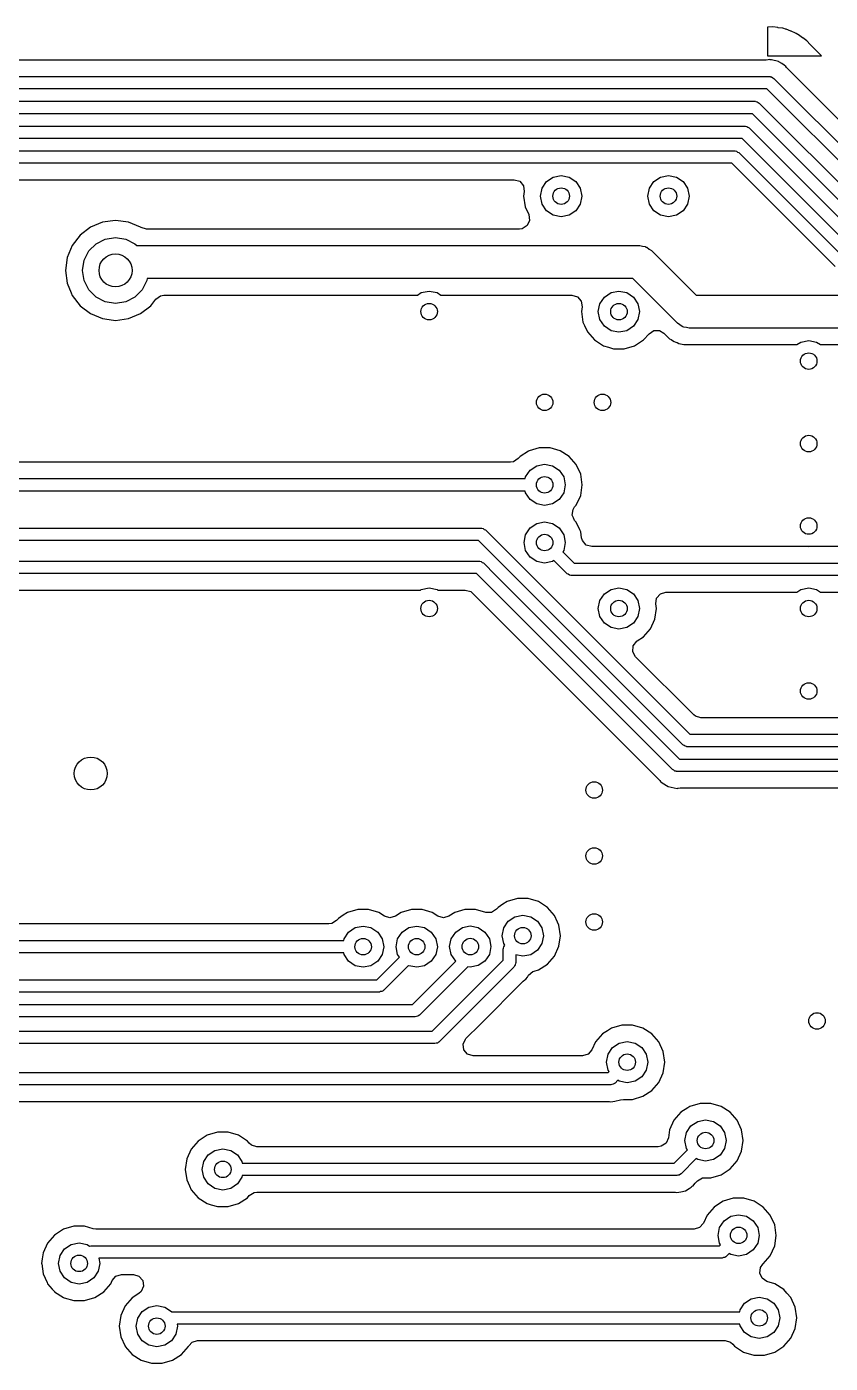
# Model space of a CAD drawing. Extents: x 0.4 to 10.6, y -8.1 to -0.4.
# Drawn here: x 5.966 to 6.349, y -2.604 to -1.966 of the extents above; entities that cross this region are included whole.
import ezdxf

# ---------------------------------------------------------------- set-up
doc = ezdxf.new("R2010")
doc.units = 0
doc.header["$MEASUREMENT"] = 0
doc.layers.add('BLACK', color=7, linetype='CONTINUOUS')

msp = doc.modelspace()

# ---------------------------------------------------------------- linework, layer by layer
at = {"layer": 'BLACK', "linetype": 'CONTINUOUS'}
for p, q in [((6.319, -1.96652), (6.3189, -1.96652)), ((6.3189, -1.96652), (6.3189, -1.98031)), ((6.31915, -1.96651), (6.319, -1.96652)), ((6.3215, -1.96637), (6.31915, -1.96651)), ((6.32381, -1.96679), (6.3215, -1.96637)), ((6.3215, -1.96637), (6.3215, -1.96637)), ((6.32396, -1.96682), (6.32381, -1.96679)), ((6.32629, -1.9671), (6.32396, -1.96682)), ((6.32664, -1.96723), (6.32629, -1.9671)), ((6.32749, -1.96747), (6.32664, -1.96723)), ((6.32756, -1.96748), (6.32749, -1.96747)), ((6.32785, -1.96753), (6.32756, -1.96748)), ((6.33, -1.9685), (6.32785, -1.96753)), ((6.32785, -1.96753), (6.32785, -1.96753)), ((6.33013, -1.96855), (6.33, -1.9685)), ((6.33233, -1.96939), (6.33013, -1.96855)), ((6.33264, -1.9696), (6.33233, -1.96939)), ((6.33233, -1.96939), (6.33233, -1.96939)), ((6.3334, -1.97003), (6.33264, -1.9696)), ((6.33374, -1.97018), (6.3334, -1.97003)), ((6.33559, -1.97163), (6.33374, -1.97018)), ((6.33374, -1.97018), (6.33374, -1.97018)), ((6.33571, -1.97172), (6.33559, -1.97163)), ((6.33765, -1.97306), (6.33571, -1.97172)), ((6.33921, -1.97482), (6.33765, -1.97306)), ((6.33931, -1.97492), (6.33921, -1.97482)), ((6.3447, -1.98031), (6.33931, -1.97492)), ((6.31833, -1.98226), (5.77129, -1.98226)), ((6.31929, -1.98217), (6.31833, -1.98226)), ((6.3189, -1.98031), (6.3447, -1.98031)), ((6.31988, -1.98205), (6.31929, -1.98217)), ((6.32019, -1.98211), (6.31988, -1.98205)), ((6.31988, -1.98205), (6.31988, -1.98205)), ((6.32078, -1.98223), (6.32019, -1.98211)), ((6.32411, -1.98289), (6.32078, -1.98223)), ((6.32078, -1.98223), (6.32078, -1.98223)), ((6.32434, -1.98305), (6.32411, -1.98289)), ((6.32411, -1.98289), (6.32411, -1.98289)), ((6.32411, -1.98289), (6.32411, -1.98289)), ((6.32577, -1.984), (6.32434, -1.98305)), ((6.32693, -1.98478), (6.32577, -1.984)), ((4.92666, -1.99016), (6.31988, -1.99016)), ((6.31988, -1.99016), (6.32006, -1.99019)), ((6.32006, -1.99019), (6.32014, -1.99017)), ((6.32014, -1.99017), (6.32026, -1.99022)), ((6.32026, -1.99022), (6.32089, -1.99034)), ((6.32089, -1.99034), (6.32139, -1.99075)), ((6.3277, -1.98529), (6.32693, -1.98478)), ((6.32804, -1.9858), (6.3277, -1.98529)), ((6.3277, -1.98529), (6.3277, -1.98529)), ((6.32865, -1.98654), (6.32804, -1.9858)), ((6.3692, -2.02709), (6.32865, -1.98654)), ((6.31866, -1.99606), (4.92268, -1.99606)), ((6.36405, -2.04146), (6.31866, -1.99606)), ((6.32139, -1.99075), (6.32197, -1.99102)), ((6.32197, -1.99102), (6.36736, -2.03642)), ((4.92682, -2.00197), (6.31291, -2.00197)), ((6.31291, -2.00197), (6.31309, -2.002)), ((6.31309, -2.002), (6.31316, -2.00198)), ((6.31316, -2.00198), (6.31328, -2.00203)), ((6.31328, -2.00203), (6.31392, -2.00215)), ((6.31392, -2.00215), (6.31441, -2.00256)), ((6.31441, -2.00256), (6.31499, -2.00283)), ((6.31499, -2.00283), (6.36433, -2.05217)), ((6.31168, -2.00787), (4.92805, -2.00787)), ((6.36101, -2.05721), (6.31168, -2.00787)), ((4.94981, -2.01378), (6.30801, -2.01378)), ((6.30801, -2.01378), (6.30819, -2.01381)), ((6.30819, -2.01381), (6.30827, -2.01379)), ((6.30827, -2.01379), (6.30839, -2.01385)), ((6.30839, -2.01385), (6.30902, -2.01396)), ((6.30902, -2.01396), (6.30952, -2.01437)), ((6.30952, -2.01437), (6.3101, -2.01464)), ((6.3101, -2.01464), (6.35943, -2.06398)), ((6.30679, -2.01969), (4.95103, -2.01969)), ((6.35612, -2.06902), (6.30679, -2.01969)), ((4.9547, -2.02559), (6.30312, -2.02559)), ((6.30312, -2.02559), (6.3033, -2.02562)), ((6.3033, -2.02562), (6.30338, -2.0256)), ((6.30338, -2.0256), (6.3035, -2.02566)), ((6.3035, -2.02566), (6.30413, -2.02577)), ((6.30413, -2.02577), (6.30462, -2.02618)), ((6.30462, -2.02618), (6.30521, -2.02646)), ((6.30521, -2.02646), (6.35454, -2.07579)), ((6.3019, -2.0315), (4.95593, -2.0315)), ((6.35123, -2.08083), (6.3019, -2.0315)), ((5.83345, -2.03939), (6.19805, -2.03939)), ((6.19805, -2.03939), (6.20069, -2.04016)), ((6.20069, -2.04016), (6.20249, -2.04224)), ((6.21138, -2.04348), (6.21351, -2.04028)), ((6.21351, -2.04028), (6.21671, -2.03815)), ((6.21671, -2.03815), (6.22047, -2.0374)), ((6.22047, -2.0374), (6.22424, -2.03815)), ((6.22424, -2.03815), (6.22743, -2.04028)), ((6.22743, -2.04028), (6.22957, -2.04348)), ((6.26256, -2.04346), (6.26469, -2.04026)), ((6.26469, -2.04026), (6.26789, -2.03813)), ((6.26789, -2.03813), (6.27165, -2.03738)), ((6.27165, -2.03738), (6.27542, -2.03813)), ((6.27542, -2.03813), (6.27861, -2.04026)), ((6.27861, -2.04026), (6.28075, -2.04346)), ((6.20249, -2.04224), (6.20288, -2.04497)), ((6.20288, -2.04497), (6.20255, -2.04724)), ((6.20255, -2.04724), (6.20328, -2.05229)), ((6.21063, -2.04724), (6.21138, -2.04348)), ((6.21138, -2.05101), (6.21063, -2.04724)), ((6.22957, -2.04348), (6.23031, -2.04724)), ((6.23031, -2.04724), (6.22957, -2.05101)), ((6.26181, -2.04722), (6.26256, -2.04346)), ((6.26256, -2.05099), (6.26181, -2.04722)), ((6.28075, -2.04346), (6.2815, -2.04722)), ((6.2815, -2.04722), (6.28075, -2.05099)), ((6.20328, -2.05229), (6.20328, -2.05229)), ((6.20328, -2.05229), (6.205, -2.05606)), ((6.21351, -2.0542), (6.21138, -2.05101)), ((6.21671, -2.05634), (6.21351, -2.0542)), ((6.22743, -2.0542), (6.22424, -2.05634)), ((6.22957, -2.05101), (6.22743, -2.0542)), ((6.26469, -2.05418), (6.26256, -2.05099)), ((6.26789, -2.05632), (6.26469, -2.05418)), ((6.27861, -2.05418), (6.27542, -2.05632)), ((6.28075, -2.05099), (6.27861, -2.05418)), ((6.0017, -2.05964), (5.99595, -2.06203)), ((6.00787, -2.05883), (6.0017, -2.05964)), ((6.0017, -2.05964), (6.0017, -2.05964)), ((6.01405, -2.05964), (6.00787, -2.05883)), ((6.00787, -2.05883), (6.00787, -2.05883)), ((6.0198, -2.06203), (6.01405, -2.05964)), ((6.01405, -2.05964), (6.01405, -2.05964)), ((6.20539, -2.05879), (6.20425, -2.06129)), ((6.205, -2.05606), (6.20539, -2.05879)), ((6.22047, -2.05709), (6.21671, -2.05634)), ((6.22424, -2.05634), (6.22047, -2.05709)), ((6.27165, -2.05707), (6.26789, -2.05632)), ((6.27542, -2.05632), (6.27165, -2.05707)), ((5.99101, -2.06582), (5.98722, -2.07075)), ((5.99595, -2.06203), (5.99101, -2.06582)), ((6.00301, -2.0677), (6.00787, -2.06693)), ((6.00787, -2.06693), (6.01274, -2.0677)), ((6.01984, -2.06205), (6.0198, -2.06203)), ((6.02005, -2.0622), (6.01984, -2.06205)), ((6.02269, -2.06297), (6.02005, -2.0622)), ((6.20056, -2.06297), (6.02269, -2.06297)), ((6.20194, -2.06277), (6.20056, -2.06297)), ((6.20425, -2.06129), (6.20194, -2.06277)), ((5.98722, -2.07075), (5.98484, -2.07651)), ((5.9929, -2.07781), (5.99513, -2.07342)), ((5.99513, -2.07342), (5.99862, -2.06994)), ((5.99862, -2.06994), (6.00301, -2.0677)), ((6.01274, -2.0677), (6.01713, -2.06994)), ((6.01713, -2.06994), (6.01806, -2.07087)), ((6.01806, -2.07087), (6.25793, -2.07087)), ((6.25793, -2.07087), (6.25922, -2.07116)), ((6.25922, -2.07116), (6.26053, -2.07131)), ((6.26053, -2.07131), (6.26091, -2.07155)), ((6.26091, -2.07155), (6.26135, -2.07165)), ((6.26135, -2.07165), (6.26238, -2.07247)), ((6.26238, -2.07247), (6.2635, -2.07317)), ((6.2635, -2.07317), (6.28482, -2.09449)), ((5.98484, -2.07651), (5.98403, -2.08268)), ((5.98484, -2.07651), (5.98484, -2.07651)), ((5.99213, -2.08268), (5.9929, -2.07781)), ((5.98403, -2.08268), (5.98403, -2.08268)), ((5.98403, -2.08268), (5.98484, -2.08885)), ((5.9929, -2.08754), (5.99213, -2.08268)), ((5.98484, -2.08885), (5.98484, -2.08885)), ((5.98484, -2.08885), (5.98672, -2.09338)), ((5.99513, -2.09193), (5.9929, -2.08754)), ((5.99862, -2.09542), (5.99513, -2.09193)), ((6.02061, -2.09193), (6.01713, -2.09542)), ((6.02285, -2.08754), (6.02061, -2.09193)), ((6.023, -2.08661), (6.02285, -2.08754)), ((6.25467, -2.08661), (6.023, -2.08661)), ((6.15371, -2.09327), (6.15748, -2.09252)), ((6.15748, -2.09252), (6.16125, -2.09327)), ((6.24426, -2.09327), (6.24803, -2.09252)), ((6.24803, -2.09252), (6.2518, -2.09327)), ((6.27599, -2.10793), (6.25467, -2.08661)), ((5.98672, -2.09338), (5.98722, -2.0946)), ((5.98722, -2.0946), (5.99101, -2.09954)), ((6.00301, -2.09765), (5.99862, -2.09542)), ((6.00787, -2.09843), (6.00301, -2.09765)), ((6.01274, -2.09765), (6.00787, -2.09843)), ((6.01713, -2.09542), (6.01274, -2.09765)), ((6.02474, -2.09954), (6.02713, -2.09642)), ((6.02713, -2.09642), (6.02935, -2.0948)), ((6.02935, -2.0948), (6.031, -2.09451)), ((6.031, -2.09451), (6.15186, -2.09451)), ((6.15186, -2.09451), (6.15371, -2.09327)), ((6.16125, -2.09327), (6.1631, -2.09451)), ((6.1631, -2.09451), (6.22561, -2.09451)), ((6.22561, -2.09451), (6.22825, -2.09528)), ((6.22825, -2.09528), (6.23005, -2.09736)), ((6.23005, -2.09736), (6.23044, -2.10008)), ((6.23819, -2.10236), (6.23894, -2.0986)), ((6.23894, -2.0986), (6.24107, -2.0954)), ((6.24107, -2.0954), (6.24426, -2.09327)), ((6.2518, -2.09327), (6.25499, -2.0954)), ((6.25499, -2.0954), (6.25712, -2.0986)), ((6.25712, -2.0986), (6.25787, -2.10236)), ((6.28482, -2.09449), (6.46131, -2.09449)), ((5.99101, -2.09954), (5.99595, -2.10333)), ((5.99595, -2.10333), (6.0017, -2.10571)), ((6.01405, -2.10571), (6.0198, -2.10333)), ((6.0198, -2.10333), (6.02474, -2.09954)), ((6.23044, -2.10008), (6.23011, -2.10236)), ((6.23011, -2.10236), (6.23084, -2.10741)), ((6.23894, -2.10613), (6.23819, -2.10236)), ((6.25787, -2.10236), (6.25712, -2.10613)), ((6.0017, -2.10571), (6.00479, -2.10612)), ((6.00479, -2.10612), (6.00787, -2.10652)), ((6.00787, -2.10652), (6.00993, -2.10625)), ((6.00787, -2.10652), (6.00787, -2.10652)), ((6.00787, -2.10652), (6.00787, -2.10652)), ((6.00993, -2.10625), (6.01405, -2.10571)), ((6.23084, -2.10741), (6.23158, -2.10904)), ((6.23158, -2.10904), (6.23296, -2.11205)), ((6.24107, -2.10932), (6.23894, -2.10613)), ((6.24426, -2.11146), (6.24107, -2.10932)), ((6.24803, -2.1122), (6.24426, -2.11146)), ((6.2518, -2.11146), (6.24803, -2.1122)), ((6.25499, -2.10932), (6.2518, -2.11146)), ((6.25712, -2.10613), (6.25499, -2.10932)), ((6.26238, -2.11289), (6.2647, -2.1114)), ((6.2647, -2.1114), (6.26745, -2.1114)), ((6.26745, -2.1114), (6.26952, -2.11263)), ((6.2771, -2.10863), (6.27599, -2.10793)), ((6.27814, -2.10946), (6.2771, -2.10863)), ((6.27857, -2.10956), (6.27814, -2.10946)), ((6.27895, -2.10979), (6.27857, -2.10956)), ((6.28027, -2.10994), (6.27895, -2.10979)), ((6.28155, -2.11024), (6.28027, -2.10994)), ((6.46457, -2.11024), (6.28155, -2.11024)), ((6.23296, -2.11205), (6.2363, -2.1159)), ((6.2363, -2.1159), (6.24059, -2.11866)), ((6.25548, -2.11866), (6.25977, -2.1159)), ((6.25977, -2.1159), (6.26238, -2.11289)), ((6.26952, -2.11263), (6.27217, -2.11528)), ((6.27217, -2.11528), (6.27295, -2.11567)), ((6.27295, -2.11567), (6.2736, -2.11607)), ((6.2736, -2.11607), (6.27431, -2.11659)), ((6.27431, -2.11659), (6.27514, -2.11686)), ((6.27514, -2.11686), (6.27584, -2.11715)), ((6.27584, -2.11715), (6.27662, -2.11755)), ((6.27662, -2.11755), (6.27748, -2.11768)), ((6.27748, -2.11768), (6.27823, -2.11786)), ((6.27823, -2.11786), (6.27906, -2.11813)), ((6.33296, -2.11813), (6.33482, -2.11689)), ((6.33482, -2.11689), (6.33858, -2.11614)), ((6.33858, -2.11614), (6.34235, -2.11689)), ((6.34235, -2.11689), (6.3442, -2.11813)), ((6.24059, -2.11866), (6.24311, -2.1194)), ((6.24311, -2.1194), (6.24548, -2.1201)), ((6.24548, -2.1201), (6.24548, -2.1201)), ((6.24548, -2.1201), (6.24548, -2.1201)), ((6.24548, -2.1201), (6.25058, -2.1201)), ((6.25058, -2.1201), (6.25548, -2.11866)), ((6.25058, -2.1201), (6.25058, -2.1201)), ((6.27906, -2.11813), (6.27906, -2.11813)), ((6.27906, -2.11813), (6.33296, -2.11813)), ((6.3442, -2.11813), (6.37233, -2.11813)), ((6.20487, -2.16892), (6.20086, -2.1715)), ((6.20515, -2.16874), (6.20487, -2.16892)), ((6.21005, -2.1673), (6.20515, -2.16874)), ((6.20515, -2.16874), (6.20515, -2.16874)), ((6.20515, -2.16874), (6.20515, -2.16874)), ((6.21515, -2.1673), (6.21005, -2.1673)), ((6.21005, -2.1673), (6.21005, -2.1673)), ((6.22004, -2.16874), (6.21515, -2.1673)), ((6.21515, -2.1673), (6.21515, -2.1673)), ((6.22433, -2.1715), (6.22004, -2.16874)), ((6.22004, -2.16874), (6.22004, -2.16874)), ((6.22004, -2.16874), (6.22004, -2.16874)), ((6.1963, -2.17419), (5.92575, -2.17419)), ((6.19767, -2.174), (6.1963, -2.17419)), ((6.19999, -2.17251), (6.19767, -2.174)), ((6.20086, -2.1715), (6.19999, -2.17251)), ((6.20883, -2.17595), (6.2126, -2.1752)), ((6.2126, -2.1752), (6.21636, -2.17595)), ((6.22767, -2.17535), (6.22433, -2.1715)), ((6.22979, -2.17999), (6.22767, -2.17535)), ((6.20334, -2.18209), (6.20351, -2.18127)), ((6.20351, -2.18127), (6.20564, -2.17808)), ((6.20564, -2.17808), (6.20883, -2.17595)), ((6.21636, -2.17595), (6.21956, -2.17808)), ((6.21956, -2.17808), (6.22169, -2.18127)), ((6.22169, -2.18127), (6.22244, -2.18504)), ((6.23052, -2.18504), (6.22979, -2.17999)), ((5.9187, -2.18209), (6.20334, -2.18209)), ((6.20334, -2.18799), (5.9187, -2.18799)), ((6.20351, -2.18881), (6.20334, -2.18799)), ((6.22244, -2.18504), (6.22169, -2.18881)), ((6.22979, -2.19009), (6.23052, -2.18504)), ((6.20564, -2.192), (6.20351, -2.18881)), ((6.20883, -2.19413), (6.20564, -2.192)), ((6.2126, -2.19488), (6.20883, -2.19413)), ((6.21636, -2.19413), (6.2126, -2.19488)), ((6.21956, -2.192), (6.21636, -2.19413)), ((6.22169, -2.18881), (6.21956, -2.192)), ((6.22767, -2.19473), (6.22979, -2.19009)), ((6.22575, -2.19951), (6.22615, -2.19679)), ((6.22634, -2.20079), (6.22575, -2.19951)), ((6.22615, -2.19679), (6.2269, -2.19562)), ((6.2269, -2.20202), (6.22634, -2.20079)), ((6.2269, -2.19562), (6.22767, -2.19473)), ((6.22767, -2.19473), (6.22767, -2.19473)), ((6.22767, -2.19473), (6.22767, -2.19473)), ((5.82677, -2.20571), (6.18221, -2.20571)), ((6.18221, -2.20571), (6.18239, -2.20574)), ((6.18239, -2.20574), (6.18247, -2.20572)), ((6.18247, -2.20572), (6.18259, -2.20577)), ((6.18259, -2.20577), (6.18322, -2.20589)), ((6.18322, -2.20589), (6.18372, -2.2063)), ((6.18372, -2.2063), (6.1843, -2.20657)), ((6.1843, -2.20657), (6.28186, -2.30413)), ((6.20351, -2.20883), (6.20564, -2.20564)), ((6.20564, -2.20564), (6.20883, -2.20351)), ((6.20883, -2.20351), (6.2126, -2.20276)), ((6.2126, -2.20276), (6.21636, -2.20351)), ((6.21636, -2.20351), (6.21956, -2.20564)), ((6.21956, -2.20564), (6.22169, -2.20883)), ((6.22767, -2.20291), (6.2269, -2.20202)), ((6.22933, -2.20654), (6.22767, -2.20291)), ((6.22767, -2.20291), (6.22767, -2.20291)), ((6.22767, -2.20291), (6.22767, -2.20291)), ((6.22979, -2.20755), (6.22933, -2.20654)), ((6.18099, -2.21161), (5.82799, -2.21161)), ((6.27855, -2.30917), (6.18099, -2.21161)), ((6.20276, -2.2126), (6.20351, -2.20883)), ((6.20351, -2.21637), (6.20276, -2.2126)), ((6.22169, -2.20883), (6.22244, -2.2126)), ((6.22244, -2.2126), (6.22169, -2.21637)), ((6.2302, -2.21036), (6.22979, -2.20755)), ((6.23059, -2.21169), (6.2302, -2.21036)), ((6.23239, -2.21377), (6.23059, -2.21169)), ((6.23503, -2.21455), (6.23239, -2.21377)), ((6.20564, -2.21956), (6.20351, -2.21637)), ((6.20883, -2.22169), (6.20564, -2.21956)), ((6.22169, -2.21637), (6.22123, -2.21705)), ((6.22123, -2.21705), (6.22662, -2.22244)), ((6.33848, -2.21455), (6.23503, -2.21455)), ((6.33858, -2.21457), (6.33848, -2.21455)), ((6.33868, -2.21455), (6.33858, -2.21457)), ((6.49596, -2.21455), (6.33868, -2.21455)), ((5.85039, -2.22146), (6.18126, -2.22146)), ((6.18126, -2.22146), (6.18144, -2.22149)), ((6.18144, -2.22149), (6.18152, -2.22147)), ((6.18152, -2.22147), (6.18163, -2.22152)), ((6.18163, -2.22152), (6.18227, -2.22163)), ((6.18227, -2.22163), (6.18276, -2.22205)), ((6.18276, -2.22205), (6.18335, -2.22232)), ((6.18335, -2.22232), (6.18917, -2.22815)), ((6.2126, -2.22244), (6.20883, -2.22169)), ((6.21636, -2.22169), (6.2126, -2.22244)), ((6.21705, -2.22123), (6.21636, -2.22169)), ((6.22331, -2.22748), (6.21705, -2.22123)), ((6.22662, -2.22244), (6.54074, -2.22244)), ((6.18004, -2.22736), (5.85162, -2.22736)), ((6.185, -2.23232), (6.18004, -2.22736)), ((6.27366, -2.32099), (6.185, -2.23232)), ((6.185, -2.23232), (6.185, -2.23232)), ((6.18917, -2.22815), (6.27697, -2.31594)), ((6.22389, -2.22775), (6.22331, -2.22748)), ((6.22438, -2.22817), (6.22389, -2.22775)), ((6.22502, -2.22828), (6.22438, -2.22817)), ((6.22514, -2.22834), (6.22502, -2.22828)), ((6.22521, -2.22831), (6.22514, -2.22834)), ((6.22539, -2.22835), (6.22521, -2.22831)), ((6.53951, -2.22835), (6.22539, -2.22835)), ((5.85691, -2.23526), (6.15333, -2.23526)), ((6.15333, -2.23526), (6.15371, -2.235)), ((6.15371, -2.235), (6.15748, -2.23425)), ((6.15748, -2.23425), (6.16125, -2.235)), ((6.16125, -2.235), (6.16163, -2.23526)), ((6.16163, -2.23526), (6.17474, -2.23526)), ((6.17474, -2.23526), (6.17738, -2.23603)), ((6.17738, -2.23603), (6.1782, -2.23669)), ((6.1782, -2.23669), (6.26698, -2.32547)), ((6.23894, -2.24033), (6.24107, -2.23713)), ((6.24107, -2.23713), (6.24426, -2.235)), ((6.24426, -2.235), (6.24803, -2.23425)), ((6.24803, -2.23425), (6.2518, -2.235)), ((6.2518, -2.235), (6.25499, -2.23713)), ((6.25499, -2.23713), (6.25712, -2.24033)), ((6.26562, -2.24182), (6.26601, -2.23909)), ((6.26601, -2.23909), (6.26782, -2.23702)), ((6.26782, -2.23702), (6.27045, -2.23624)), ((6.27045, -2.23624), (6.33296, -2.23624)), ((6.33296, -2.23624), (6.33482, -2.235)), ((6.33482, -2.235), (6.33858, -2.23425)), ((6.33858, -2.23425), (6.34235, -2.235)), ((6.34235, -2.235), (6.3442, -2.23624)), ((6.3442, -2.23624), (6.49044, -2.23624)), ((6.23819, -2.24409), (6.23894, -2.24033)), ((6.23894, -2.24786), (6.23819, -2.24409)), ((6.25712, -2.24033), (6.25787, -2.24409)), ((6.25787, -2.24409), (6.25712, -2.24786)), ((6.26522, -2.24914), (6.26595, -2.24409)), ((6.26595, -2.24409), (6.26562, -2.24182)), ((6.24107, -2.25105), (6.23894, -2.24786)), ((6.24426, -2.25319), (6.24107, -2.25105)), ((6.25499, -2.25105), (6.2518, -2.25319)), ((6.25712, -2.24786), (6.25499, -2.25105)), ((6.26311, -2.25378), (6.26522, -2.24914)), ((6.24803, -2.25394), (6.24426, -2.25319)), ((6.2518, -2.25319), (6.24803, -2.25394)), ((6.2568, -2.25954), (6.25977, -2.25764)), ((6.25977, -2.25764), (6.26311, -2.25378)), ((6.25467, -2.26468), (6.25487, -2.26194)), ((6.25599, -2.2671), (6.25467, -2.26468)), ((6.25487, -2.26194), (6.25652, -2.25974)), ((6.25652, -2.25974), (6.2568, -2.25954)), ((6.2837, -2.29481), (6.25599, -2.2671)), ((6.28452, -2.29547), (6.2837, -2.29481)), ((6.28715, -2.29624), (6.28452, -2.29547)), ((6.51711, -2.29624), (6.28715, -2.29624)), ((6.27914, -2.30945), (6.27855, -2.30917)), ((6.27963, -2.30986), (6.27914, -2.30945)), ((6.28186, -2.30413), (6.5224, -2.30413)), ((6.28026, -2.30997), (6.27963, -2.30986)), ((6.28038, -2.31003), (6.28026, -2.30997)), ((6.28046, -2.31001), (6.28038, -2.31003)), ((6.28064, -2.31004), (6.28046, -2.31001)), ((6.52362, -2.31004), (6.28064, -2.31004)), ((6.27424, -2.32126), (6.27366, -2.32099)), ((6.27474, -2.32167), (6.27424, -2.32126)), ((6.27537, -2.32178), (6.27474, -2.32167)), ((6.27549, -2.32184), (6.27537, -2.32178)), ((6.27557, -2.32182), (6.27549, -2.32184)), ((6.27575, -2.32185), (6.27557, -2.32182)), ((6.30709, -2.32185), (6.27575, -2.32185)), ((6.27697, -2.31594), (6.30709, -2.31594)), ((6.30709, -2.31594), (6.55683, -2.31594)), ((6.55805, -2.32185), (6.30709, -2.32185)), ((6.26698, -2.32547), (6.26759, -2.32621)), ((6.26759, -2.32621), (6.26793, -2.32672)), ((6.26793, -2.32672), (6.26793, -2.32672)), ((6.26793, -2.32672), (6.26793, -2.32672)), ((6.26793, -2.32672), (6.26873, -2.32725)), ((6.26873, -2.32725), (6.26873, -2.32726)), ((6.26873, -2.32726), (6.27152, -2.32911)), ((6.27152, -2.32911), (6.27152, -2.32911)), ((6.27152, -2.32911), (6.27575, -2.32996)), ((6.27575, -2.32996), (6.27618, -2.32987)), ((6.27618, -2.32987), (6.27634, -2.32984)), ((6.27634, -2.32984), (6.2773, -2.32974)), ((6.2773, -2.32974), (6.30602, -2.32974)), ((6.30602, -2.32974), (6.5565, -2.32974)), ((6.19268, -2.38528), (6.19043, -2.38672)), ((6.19472, -2.38396), (6.19268, -2.38528)), ((6.19962, -2.38253), (6.19472, -2.38396)), ((6.19472, -2.38396), (6.19472, -2.38396)), ((6.19472, -2.38396), (6.19472, -2.38396)), ((6.20472, -2.38253), (6.19962, -2.38253)), ((6.19962, -2.38253), (6.19962, -2.38253)), ((6.20961, -2.38396), (6.20472, -2.38253)), ((6.20472, -2.38253), (6.20472, -2.38253)), ((6.2139, -2.38672), (6.20961, -2.38396)), ((6.20961, -2.38396), (6.20961, -2.38396)), ((6.20961, -2.38396), (6.20961, -2.38396)), ((6.11425, -2.39197), (6.11337, -2.39298)), ((6.11652, -2.39051), (6.11425, -2.39197)), ((6.11854, -2.38921), (6.11652, -2.39051)), ((6.12343, -2.38778), (6.11854, -2.38921)), ((6.11854, -2.38921), (6.11854, -2.38921)), ((6.11854, -2.38921), (6.11854, -2.38921)), ((6.12853, -2.38778), (6.12343, -2.38778)), ((6.12343, -2.38778), (6.12343, -2.38778)), ((6.13343, -2.38921), (6.12853, -2.38778)), ((6.12853, -2.38778), (6.12853, -2.38778)), ((6.13613, -2.39095), (6.13343, -2.38921)), ((6.13877, -2.39172), (6.13613, -2.39095)), ((6.14141, -2.39095), (6.13877, -2.39172)), ((6.14411, -2.38921), (6.14141, -2.39095)), ((6.14901, -2.38778), (6.14411, -2.38921)), ((6.15411, -2.38778), (6.14901, -2.38778)), ((6.14901, -2.38778), (6.14901, -2.38778)), ((6.159, -2.38921), (6.15411, -2.38778)), ((6.15411, -2.38778), (6.15411, -2.38778)), ((6.16165, -2.39092), (6.159, -2.38921)), ((6.159, -2.38921), (6.159, -2.38921)), ((6.159, -2.38921), (6.159, -2.38921)), ((6.16429, -2.39169), (6.16165, -2.39092)), ((6.16693, -2.39092), (6.16429, -2.39169)), ((6.16968, -2.38915), (6.16693, -2.39092)), ((6.17458, -2.38771), (6.16968, -2.38915)), ((6.16968, -2.38915), (6.16968, -2.38915)), ((6.17968, -2.38771), (6.17458, -2.38771)), ((6.17458, -2.38771), (6.17458, -2.38771)), ((6.18455, -2.38915), (6.17968, -2.38771)), ((6.17968, -2.38771), (6.17968, -2.38771)), ((6.1873, -2.38915), (6.18455, -2.38915)), ((6.18962, -2.38766), (6.1873, -2.38915)), ((6.19043, -2.38672), (6.18962, -2.38766)), ((6.19521, -2.3933), (6.1984, -2.39117)), ((6.1984, -2.39117), (6.20217, -2.39042)), ((6.20217, -2.39042), (6.20593, -2.39117)), ((6.20593, -2.39117), (6.20913, -2.3933)), ((6.21724, -2.39057), (6.2139, -2.38672)), ((6.21868, -2.39374), (6.21724, -2.39057)), ((6.10968, -2.39467), (5.68762, -2.39467)), ((6.11106, -2.39447), (6.10968, -2.39467)), ((6.11337, -2.39298), (6.11106, -2.39447)), ((6.11689, -2.40175), (6.11902, -2.39855)), ((6.11902, -2.39855), (6.12222, -2.39642)), ((6.12222, -2.39642), (6.12598, -2.39567)), ((6.12598, -2.39567), (6.12975, -2.39642)), ((6.12975, -2.39642), (6.13294, -2.39855)), ((6.13294, -2.39855), (6.13508, -2.40175)), ((6.14246, -2.40175), (6.1446, -2.39855)), ((6.1446, -2.39855), (6.14779, -2.39642)), ((6.14779, -2.39642), (6.15156, -2.39567)), ((6.15156, -2.39567), (6.15532, -2.39642)), ((6.15532, -2.39642), (6.15851, -2.39855)), ((6.15851, -2.39855), (6.16065, -2.40175)), ((6.16803, -2.40168), (6.17017, -2.39849)), ((6.17017, -2.39849), (6.17336, -2.39636)), ((6.17336, -2.39636), (6.17713, -2.39561)), ((6.17713, -2.39561), (6.18089, -2.39636)), ((6.18089, -2.39636), (6.18409, -2.39849)), ((6.18409, -2.39849), (6.18622, -2.40168)), ((6.19232, -2.40026), (6.19307, -2.39649)), ((6.19307, -2.39649), (6.19521, -2.3933)), ((6.20913, -2.3933), (6.21126, -2.39649)), ((6.21126, -2.39649), (6.21201, -2.40026)), ((6.21936, -2.39521), (6.21868, -2.39374)), ((6.22008, -2.40026), (6.21936, -2.39521)), ((5.68233, -2.40256), (6.11673, -2.40256)), ((6.11673, -2.40256), (6.11689, -2.40175)), ((6.13508, -2.40175), (6.13583, -2.40551)), ((6.14171, -2.40551), (6.14246, -2.40175)), ((6.16065, -2.40175), (6.1614, -2.40551)), ((6.16728, -2.40545), (6.16803, -2.40168)), ((6.18622, -2.40168), (6.18697, -2.40545)), ((6.19307, -2.40403), (6.19232, -2.40026)), ((6.19305, -2.40559), (6.19347, -2.4051)), ((6.1936, -2.40481), (6.19307, -2.40403)), ((6.19347, -2.4051), (6.1936, -2.40481)), ((6.21126, -2.40403), (6.20913, -2.40722)), ((6.21201, -2.40026), (6.21126, -2.40403)), ((6.21936, -2.40531), (6.22008, -2.40026)), ((6.11673, -2.40846), (5.6811, -2.40846)), ((6.11689, -2.40928), (6.11673, -2.40846)), ((6.11902, -2.41247), (6.11689, -2.40928)), ((6.13251, -2.42126), (6.14327, -2.41049)), ((6.13508, -2.40928), (6.13294, -2.41247)), ((6.13583, -2.40551), (6.13508, -2.40928)), ((6.14246, -2.40928), (6.14171, -2.40551)), ((6.14327, -2.41049), (6.14246, -2.40928)), ((6.16065, -2.40928), (6.15851, -2.41247)), ((6.1614, -2.40551), (6.16065, -2.40928)), ((6.16803, -2.40922), (6.16728, -2.40545)), ((6.17017, -2.41241), (6.16803, -2.40922)), ((6.18622, -2.40922), (6.18409, -2.41241)), ((6.18697, -2.40545), (6.18622, -2.40922)), ((6.19287, -2.4066), (6.19291, -2.40642)), ((6.19287, -2.41197), (6.19287, -2.4066)), ((6.19289, -2.40634), (6.19294, -2.40622)), ((6.19291, -2.40642), (6.19289, -2.40634)), ((6.19294, -2.40622), (6.19305, -2.40559)), ((6.20217, -2.4101), (6.19878, -2.40943)), ((6.19878, -2.40943), (6.19878, -2.4132)), ((6.20593, -2.40935), (6.20217, -2.4101)), ((6.20913, -2.40722), (6.20593, -2.40935)), ((6.2139, -2.4138), (6.21724, -2.40995)), ((6.21724, -2.40995), (6.21936, -2.40531)), ((6.12222, -2.41461), (6.11902, -2.41247)), ((6.12598, -2.41535), (6.12222, -2.41461)), ((6.12975, -2.41461), (6.12598, -2.41535)), ((6.13294, -2.41247), (6.12975, -2.41461)), ((6.14762, -2.41449), (6.13582, -2.4263)), ((6.14779, -2.41461), (6.14762, -2.41449)), ((6.15156, -2.41535), (6.14779, -2.41461)), ((6.14955, -2.43307), (6.17019, -2.41243)), ((6.15532, -2.41461), (6.15156, -2.41535)), ((6.17592, -2.41505), (6.15286, -2.43811)), ((6.15851, -2.41247), (6.15532, -2.41461)), ((6.15898, -2.44587), (6.19287, -2.41197)), ((6.19791, -2.41528), (6.16229, -2.45091)), ((6.17019, -2.41243), (6.17017, -2.41241)), ((6.17713, -2.41529), (6.17592, -2.41505)), ((6.18089, -2.41454), (6.17713, -2.41529)), ((6.18409, -2.41241), (6.18089, -2.41454)), ((6.19819, -2.4147), (6.19791, -2.41528)), ((6.1986, -2.41421), (6.19819, -2.4147)), ((6.19871, -2.41357), (6.1986, -2.41421)), ((6.19877, -2.41345), (6.19871, -2.41357)), ((6.19878, -2.4132), (6.19875, -2.41338)), ((6.19875, -2.41338), (6.19877, -2.41345)), ((6.20491, -2.41912), (6.20702, -2.41736)), ((6.20702, -2.41736), (6.20759, -2.41715)), ((6.20759, -2.41715), (6.20961, -2.41656)), ((6.20961, -2.41656), (6.2139, -2.4138)), ((5.66209, -2.42126), (6.13251, -2.42126)), ((6.18176, -2.44261), (6.2024, -2.42196)), ((6.2024, -2.42196), (6.20314, -2.42135)), ((6.20314, -2.42135), (6.20365, -2.42102)), ((6.20365, -2.42102), (6.20434, -2.41998)), ((6.20434, -2.41998), (6.20491, -2.41912)), ((6.13373, -2.42717), (5.66087, -2.42717)), ((6.13434, -2.42694), (6.13373, -2.42717)), ((6.13498, -2.42689), (6.13434, -2.42694)), ((6.13551, -2.42652), (6.13498, -2.42689)), ((6.13563, -2.42647), (6.13551, -2.42652)), ((6.13567, -2.42641), (6.13563, -2.42647)), ((6.13582, -2.4263), (6.13567, -2.42641)), ((5.47823, -2.43307), (6.14955, -2.43307)), ((6.15077, -2.43898), (5.48209, -2.43898)), ((6.15138, -2.43876), (6.15077, -2.43898)), ((6.15202, -2.4387), (6.15138, -2.43876)), ((6.15255, -2.43833), (6.15202, -2.4387)), ((6.15267, -2.43829), (6.15255, -2.43833)), ((6.15271, -2.43822), (6.15267, -2.43829)), ((6.15286, -2.43811), (6.15271, -2.43822)), ((6.17504, -2.44932), (6.18176, -2.44261)), ((6.24942, -2.44289), (6.24452, -2.44433)), ((6.25452, -2.44289), (6.24942, -2.44289)), ((6.24942, -2.44289), (6.24942, -2.44289)), ((6.25941, -2.44433), (6.25452, -2.44289)), ((6.25452, -2.44289), (6.25452, -2.44289)), ((5.56299, -2.44587), (6.15898, -2.44587)), ((6.17366, -2.45208), (6.1748, -2.44958)), ((6.1748, -2.44958), (6.17504, -2.44932)), ((6.24023, -2.44709), (6.23689, -2.45094)), ((6.24251, -2.44563), (6.24023, -2.44709)), ((6.24452, -2.44433), (6.24251, -2.44563)), ((6.24452, -2.44433), (6.24452, -2.44433)), ((6.24452, -2.44433), (6.24452, -2.44433)), ((6.2637, -2.44709), (6.25941, -2.44433)), ((6.25941, -2.44433), (6.25941, -2.44433)), ((6.25941, -2.44433), (6.25941, -2.44433)), ((6.26704, -2.45094), (6.2637, -2.44709)), ((6.1602, -2.45177), (5.56422, -2.45177)), ((6.16081, -2.45155), (6.1602, -2.45177)), ((6.16145, -2.45149), (6.16081, -2.45155)), ((6.16198, -2.45113), (6.16145, -2.45149)), ((6.1621, -2.45108), (6.16198, -2.45113)), ((6.16214, -2.45101), (6.1621, -2.45108)), ((6.16229, -2.45091), (6.16214, -2.45101)), ((6.17405, -2.4548), (6.17366, -2.45208)), ((6.17585, -2.45688), (6.17405, -2.4548)), ((6.23513, -2.4548), (6.23333, -2.45688)), ((6.23689, -2.45094), (6.23513, -2.4548)), ((6.23689, -2.45094), (6.23689, -2.45094)), ((6.24288, -2.45686), (6.24501, -2.45367)), ((6.24501, -2.45367), (6.2482, -2.45154)), ((6.2482, -2.45154), (6.25197, -2.45079)), ((6.25197, -2.45079), (6.25574, -2.45154)), ((6.25574, -2.45154), (6.25893, -2.45367)), ((6.25893, -2.45367), (6.26106, -2.45686)), ((6.26916, -2.45558), (6.26704, -2.45094)), ((6.26989, -2.46063), (6.26916, -2.45558)), ((6.17849, -2.45766), (6.17585, -2.45688)), ((6.23069, -2.45766), (6.17849, -2.45766)), ((6.23333, -2.45688), (6.23069, -2.45766)), ((6.24213, -2.46063), (6.24288, -2.45686)), ((6.24288, -2.4644), (6.24213, -2.46063)), ((6.26106, -2.45686), (6.26181, -2.46063)), ((6.26181, -2.46063), (6.26106, -2.4644)), ((6.26916, -2.46568), (6.26989, -2.46063)), ((5.78878, -2.46555), (6.24287, -2.46555)), ((6.24287, -2.46555), (6.24334, -2.46509)), ((6.24334, -2.46509), (6.24288, -2.4644)), ((6.25893, -2.46759), (6.25574, -2.46972)), ((6.26106, -2.4644), (6.25893, -2.46759)), ((6.26704, -2.47032), (6.26916, -2.46568)), ((6.24409, -2.47146), (5.78878, -2.47146)), ((6.2447, -2.47124), (6.24409, -2.47146)), ((6.24534, -2.47118), (6.2447, -2.47124)), ((6.24587, -2.47081), (6.24534, -2.47118)), ((6.24599, -2.47077), (6.24587, -2.47081)), ((6.24603, -2.4707), (6.24599, -2.47077)), ((6.24618, -2.47059), (6.24603, -2.4707)), ((6.24751, -2.46926), (6.24618, -2.47059)), ((6.2482, -2.46972), (6.24751, -2.46926)), ((6.25197, -2.47047), (6.2482, -2.46972)), ((6.25574, -2.46972), (6.25197, -2.47047)), ((6.25941, -2.47693), (6.2637, -2.47417)), ((6.2637, -2.47417), (6.26704, -2.47032)), ((5.79583, -2.47935), (6.24255, -2.47935)), ((6.24255, -2.47935), (6.2435, -2.47944)), ((6.2435, -2.47944), (6.24409, -2.47956)), ((6.24409, -2.47956), (6.24516, -2.47935)), ((6.24516, -2.47935), (6.24605, -2.47917)), ((6.24516, -2.47935), (6.24516, -2.47935)), ((6.24605, -2.47917), (6.2488, -2.47863)), ((6.2488, -2.47864), (6.25015, -2.47837)), ((6.2488, -2.47863), (6.2488, -2.47864)), ((6.25015, -2.47837), (6.25452, -2.47837)), ((6.25452, -2.47837), (6.25941, -2.47693)), ((6.25452, -2.47837), (6.25452, -2.47837)), ((6.28193, -2.48173), (6.28083, -2.48244)), ((6.28682, -2.4803), (6.28193, -2.48173)), ((6.28193, -2.48173), (6.28193, -2.48173)), ((6.28193, -2.48173), (6.28193, -2.48173)), ((6.29192, -2.4803), (6.28682, -2.4803)), ((6.28682, -2.4803), (6.28682, -2.4803)), ((6.29681, -2.48173), (6.29192, -2.4803)), ((6.29192, -2.4803), (6.29192, -2.4803)), ((6.3011, -2.48449), (6.29681, -2.48173)), ((6.29681, -2.48173), (6.29681, -2.48173)), ((6.29681, -2.48173), (6.29681, -2.48173)), ((6.27764, -2.48449), (6.2743, -2.48834)), ((6.28083, -2.48244), (6.27764, -2.48449)), ((6.30444, -2.48834), (6.3011, -2.48449)), ((6.0565, -2.49407), (6.05161, -2.49551)), ((6.05651, -2.49407), (6.0565, -2.49407)), ((6.06161, -2.49407), (6.05651, -2.49407)), ((6.0665, -2.49551), (6.06161, -2.49407)), ((6.06161, -2.49407), (6.06161, -2.49407)), ((6.27218, -2.49298), (6.27163, -2.49678)), ((6.2743, -2.48834), (6.27218, -2.49298)), ((6.2743, -2.48834), (6.2743, -2.48834)), ((6.27953, -2.49803), (6.28028, -2.49426)), ((6.28028, -2.49426), (6.28241, -2.49107)), ((6.28241, -2.49107), (6.2856, -2.48894)), ((6.2856, -2.48894), (6.28937, -2.48819)), ((6.28937, -2.48819), (6.29314, -2.48894)), ((6.29314, -2.48894), (6.29633, -2.49107)), ((6.29633, -2.49107), (6.29846, -2.49426)), ((6.29846, -2.49426), (6.29921, -2.49803)), ((6.30656, -2.49298), (6.30444, -2.48834)), ((6.30729, -2.49803), (6.30656, -2.49298)), ((6.04732, -2.49827), (6.04398, -2.50212)), ((6.04964, -2.49678), (6.04732, -2.49827)), ((6.05161, -2.49551), (6.04964, -2.49678)), ((6.05161, -2.49551), (6.05161, -2.49551)), ((6.05161, -2.49551), (6.05161, -2.49551)), ((6.07039, -2.49801), (6.0665, -2.49551)), ((6.0665, -2.49551), (6.0665, -2.49551)), ((6.0665, -2.49551), (6.0665, -2.49551)), ((6.07079, -2.49827), (6.07039, -2.49801)), ((6.07166, -2.49928), (6.07079, -2.49827)), ((6.07272, -2.50019), (6.07166, -2.49928)), ((6.07535, -2.50096), (6.07272, -2.50019)), ((6.26817, -2.50077), (6.2668, -2.50096)), ((6.27049, -2.49928), (6.26817, -2.50077)), ((6.27163, -2.49678), (6.27049, -2.49928)), ((6.28028, -2.5018), (6.27953, -2.49803)), ((6.29921, -2.49803), (6.29846, -2.5018)), ((6.30656, -2.50308), (6.30729, -2.49803)), ((6.04186, -2.50676), (6.04114, -2.51181)), ((6.04398, -2.50212), (6.04186, -2.50676)), ((6.04398, -2.50212), (6.04398, -2.50212)), ((6.04996, -2.50804), (6.0521, -2.50485)), ((6.0521, -2.50485), (6.05529, -2.50272)), ((6.05529, -2.50272), (6.05906, -2.50197)), ((6.05906, -2.50197), (6.06282, -2.50272)), ((6.06282, -2.50272), (6.06601, -2.50485)), ((6.06601, -2.50485), (6.06815, -2.50804)), ((6.2668, -2.50096), (6.07535, -2.50096)), ((6.27437, -2.50886), (6.28074, -2.50249)), ((6.28491, -2.50666), (6.27768, -2.5139)), ((6.28074, -2.50249), (6.28028, -2.5018)), ((6.2856, -2.50712), (6.28491, -2.50666)), ((6.28937, -2.50787), (6.2856, -2.50712)), ((6.29314, -2.50712), (6.28937, -2.50787)), ((6.29633, -2.50499), (6.29314, -2.50712)), ((6.29846, -2.5018), (6.29633, -2.50499)), ((6.30444, -2.50772), (6.30656, -2.50308)), ((6.04114, -2.51181), (6.04186, -2.51686)), ((6.04921, -2.51181), (6.04996, -2.50804)), ((6.04996, -2.51558), (6.04921, -2.51181)), ((6.06815, -2.50804), (6.06831, -2.50886)), ((6.06831, -2.50886), (6.27437, -2.50886)), ((6.29681, -2.51433), (6.3011, -2.51157)), ((6.3011, -2.51157), (6.30444, -2.50772)), ((6.04186, -2.51686), (6.04313, -2.51963)), ((6.04313, -2.51963), (6.04398, -2.5215)), ((6.0521, -2.51877), (6.04996, -2.51558)), ((6.05529, -2.5209), (6.0521, -2.51877)), ((6.06601, -2.51877), (6.06282, -2.5209)), ((6.06815, -2.51558), (6.06601, -2.51877)), ((6.06831, -2.51476), (6.06815, -2.51558)), ((6.27559, -2.51476), (6.06831, -2.51476)), ((6.2762, -2.51454), (6.27559, -2.51476)), ((6.27684, -2.51449), (6.2762, -2.51454)), ((6.27737, -2.51412), (6.27684, -2.51449)), ((6.27749, -2.51407), (6.27737, -2.51412)), ((6.27753, -2.514), (6.27749, -2.51407)), ((6.27768, -2.5139), (6.27753, -2.514)), ((6.2825, -2.52024), (6.28303, -2.51988)), ((6.28303, -2.51988), (6.28341, -2.51963)), ((6.28303, -2.51988), (6.28303, -2.51988)), ((6.28341, -2.51963), (6.28375, -2.51913)), ((6.28375, -2.51913), (6.28436, -2.51839)), ((6.28436, -2.51839), (6.28554, -2.5172)), ((6.28554, -2.5172), (6.28796, -2.51588)), ((6.28796, -2.51588), (6.289, -2.51577)), ((6.289, -2.51577), (6.29192, -2.51577)), ((6.29192, -2.51577), (6.29681, -2.51433)), ((6.29192, -2.51577), (6.29192, -2.51577)), ((6.04398, -2.5215), (6.04732, -2.52535)), ((6.04732, -2.52535), (6.05161, -2.52811)), ((6.05906, -2.52165), (6.05529, -2.5209)), ((6.06282, -2.5209), (6.05906, -2.52165)), ((6.0665, -2.52811), (6.07079, -2.52535)), ((6.07079, -2.52535), (6.07166, -2.52434)), ((6.07166, -2.52434), (6.07398, -2.52286)), ((6.07398, -2.52286), (6.07535, -2.52266)), ((6.07535, -2.52266), (6.27404, -2.52266)), ((6.27404, -2.52266), (6.27499, -2.52275)), ((6.27499, -2.52275), (6.27559, -2.52287)), ((6.27559, -2.52287), (6.27666, -2.52266)), ((6.27666, -2.52266), (6.27759, -2.52247)), ((6.27666, -2.52266), (6.27666, -2.52266)), ((6.27759, -2.52247), (6.27982, -2.52203)), ((6.27982, -2.52203), (6.28147, -2.52092)), ((6.27982, -2.52203), (6.27982, -2.52203)), ((6.27982, -2.52203), (6.27982, -2.52203)), ((6.28147, -2.52092), (6.2825, -2.52024)), ((6.2825, -2.52024), (6.2825, -2.52024)), ((6.30259, -2.52557), (6.29769, -2.52701)), ((6.30769, -2.52557), (6.30259, -2.52557)), ((6.30259, -2.52557), (6.30259, -2.52557)), ((6.31258, -2.52701), (6.30769, -2.52557)), ((6.30769, -2.52557), (6.30769, -2.52557)), ((6.05161, -2.52811), (6.05353, -2.52867)), ((6.05353, -2.52867), (6.0565, -2.52955)), ((6.0565, -2.52955), (6.0565, -2.52955)), ((6.0565, -2.52955), (6.05651, -2.52955)), ((6.05651, -2.52955), (6.06161, -2.52955)), ((6.06161, -2.52955), (6.0665, -2.52811)), ((6.06161, -2.52955), (6.06161, -2.52955)), ((6.2934, -2.52977), (6.29006, -2.53362)), ((6.29598, -2.52811), (6.2934, -2.52977)), ((6.29769, -2.52701), (6.29598, -2.52811)), ((6.29769, -2.52701), (6.29769, -2.52701)), ((6.29769, -2.52701), (6.29769, -2.52701)), ((6.31687, -2.52977), (6.31258, -2.52701)), ((6.31258, -2.52701), (6.31258, -2.52701)), ((6.31258, -2.52701), (6.31258, -2.52701)), ((6.32021, -2.53362), (6.31687, -2.52977)), ((5.98798, -2.53895), (5.98309, -2.54038)), ((5.99308, -2.53895), (5.98798, -2.53895)), ((5.98798, -2.53895), (5.98798, -2.53895)), ((5.9951, -2.53954), (5.99308, -2.53895)), ((5.99308, -2.53895), (5.99308, -2.53895)), ((6.2883, -2.53748), (6.2865, -2.53956)), ((6.29006, -2.53362), (6.2883, -2.53748)), ((6.29006, -2.53362), (6.29006, -2.53362)), ((6.29604, -2.53954), (6.29818, -2.53635)), ((6.29818, -2.53635), (6.30137, -2.53421)), ((6.30137, -2.53421), (6.30514, -2.53346)), ((6.30514, -2.53346), (6.3089, -2.53421)), ((6.3089, -2.53421), (6.3121, -2.53635)), ((6.3121, -2.53635), (6.31423, -2.53954)), ((6.32233, -2.53826), (6.32021, -2.53362)), ((6.32306, -2.54331), (6.32233, -2.53826)), ((5.9788, -2.54314), (5.97546, -2.54699)), ((5.98163, -2.54132), (5.9788, -2.54314)), ((5.98309, -2.54038), (5.98163, -2.54132)), ((5.98309, -2.54038), (5.98309, -2.54038)), ((5.98309, -2.54038), (5.98309, -2.54038)), ((5.99714, -2.54014), (5.9951, -2.53954)), ((5.99852, -2.54033), (5.99714, -2.54014)), ((6.28386, -2.54033), (5.99852, -2.54033)), ((6.2865, -2.53956), (6.28386, -2.54033)), ((6.2953, -2.54331), (6.29604, -2.53954)), ((6.29604, -2.54707), (6.2953, -2.54331)), ((6.31423, -2.53954), (6.31498, -2.54331)), ((6.31498, -2.54331), (6.31423, -2.54707)), ((6.32233, -2.54836), (6.32306, -2.54331)), ((5.97334, -2.55163), (5.97292, -2.55457)), ((5.97546, -2.54699), (5.97334, -2.55163)), ((5.97546, -2.54699), (5.97546, -2.54699)), ((5.98144, -2.55292), (5.98357, -2.54972)), ((5.98357, -2.54972), (5.98677, -2.54759)), ((5.98677, -2.54759), (5.99053, -2.54684)), ((5.99053, -2.54684), (5.9943, -2.54759)), ((5.9943, -2.54759), (5.99553, -2.54841)), ((5.99553, -2.54841), (5.99604, -2.54823)), ((5.99604, -2.54823), (6.29604, -2.54823)), ((6.29651, -2.54776), (6.29604, -2.54707)), ((6.29604, -2.54823), (6.29651, -2.54776)), ((6.3121, -2.55027), (6.3089, -2.5524)), ((6.31423, -2.54707), (6.3121, -2.55027)), ((6.32021, -2.55299), (6.32233, -2.54836)), ((5.97292, -2.55457), (5.97262, -2.55668)), ((5.97262, -2.55668), (5.97265, -2.5569)), ((5.97265, -2.5569), (5.97334, -2.56173)), ((5.98069, -2.55668), (5.98144, -2.55292)), ((5.98144, -2.56045), (5.98069, -2.55668)), ((6.00038, -2.55668), (5.99963, -2.56045)), ((6.29726, -2.55413), (5.99987, -2.55413)), ((5.99987, -2.55413), (6.00038, -2.55668)), ((6.29787, -2.55391), (6.29726, -2.55413)), ((6.29851, -2.55386), (6.29787, -2.55391)), ((6.29904, -2.55349), (6.29851, -2.55386)), ((6.29916, -2.55344), (6.29904, -2.55349)), ((6.2992, -2.55337), (6.29916, -2.55344)), ((6.29935, -2.55327), (6.2992, -2.55337)), ((6.30068, -2.55194), (6.29935, -2.55327)), ((6.30137, -2.5524), (6.30068, -2.55194)), ((6.30514, -2.55315), (6.30137, -2.5524)), ((6.3089, -2.5524), (6.30514, -2.55315)), ((6.31557, -2.55856), (6.31665, -2.55712)), ((6.31664, -2.55711), (6.31673, -2.55702)), ((6.31665, -2.55712), (6.31664, -2.55711)), ((6.31673, -2.55702), (6.31682, -2.5569)), ((6.31682, -2.5569), (6.31687, -2.55685)), ((6.31687, -2.55685), (6.32021, -2.55299)), ((6.31687, -2.55685), (6.31687, -2.55685)), ((5.97334, -2.56173), (5.97521, -2.56582)), ((5.98357, -2.56364), (5.98144, -2.56045)), ((5.98677, -2.56578), (5.98357, -2.56364)), ((5.99749, -2.56364), (5.9943, -2.56578)), ((5.99963, -2.56045), (5.99749, -2.56364)), ((6.00629, -2.56488), (6.00809, -2.5628)), ((6.00809, -2.5628), (6.01073, -2.56203)), ((6.01073, -2.56203), (6.01638, -2.56203)), ((6.01638, -2.56203), (6.01902, -2.5628)), ((6.01902, -2.5628), (6.02083, -2.56488)), ((6.31518, -2.56128), (6.31557, -2.55856)), ((6.31632, -2.56378), (6.31518, -2.56128)), ((6.31864, -2.56527), (6.31632, -2.56378)), ((5.97521, -2.56582), (5.97546, -2.56637)), ((5.97546, -2.56637), (5.97769, -2.56894)), ((5.97769, -2.56894), (5.9787, -2.57011)), ((5.9787, -2.57011), (5.9788, -2.57022)), ((5.9788, -2.57022), (5.98309, -2.57298)), ((5.99053, -2.56652), (5.98677, -2.56578)), ((5.9943, -2.56578), (5.99053, -2.56652)), ((5.99798, -2.57298), (6.00227, -2.57022)), ((6.00227, -2.57022), (6.00561, -2.56637)), ((6.00561, -2.56637), (6.00629, -2.56488)), ((6.01902, -2.57102), (6.01896, -2.57106)), ((6.02007, -2.57011), (6.01902, -2.57102)), ((6.02122, -2.5676), (6.02007, -2.57011)), ((6.02083, -2.56488), (6.02122, -2.5676)), ((6.3224, -2.56638), (6.31864, -2.56527)), ((6.32669, -2.56914), (6.3224, -2.56638)), ((6.3224, -2.56638), (6.3224, -2.56638)), ((6.3224, -2.56638), (6.3224, -2.56638)), ((6.32819, -2.57087), (6.32669, -2.56914)), ((6.33003, -2.57299), (6.32819, -2.57087)), ((5.98309, -2.57298), (5.9834, -2.57307)), ((5.9834, -2.57307), (5.98798, -2.57442)), ((5.98798, -2.57442), (5.98798, -2.57442)), ((5.98798, -2.57442), (5.98798, -2.57442)), ((5.98798, -2.57442), (5.99308, -2.57442)), ((5.99308, -2.57442), (5.99798, -2.57298)), ((5.99308, -2.57442), (5.99308, -2.57442)), ((6.01248, -2.57693), (6.01037, -2.58157)), ((6.01582, -2.57307), (6.01248, -2.57693)), ((6.01248, -2.57693), (6.01248, -2.57693)), ((6.01896, -2.57106), (6.01582, -2.57307)), ((6.02379, -2.57752), (6.02756, -2.57677)), ((6.02756, -2.57677), (6.03133, -2.57752)), ((6.30587, -2.57891), (6.308, -2.57572)), ((6.308, -2.57572), (6.31119, -2.57358)), ((6.31119, -2.57358), (6.31496, -2.57283)), ((6.31496, -2.57283), (6.31873, -2.57358)), ((6.31873, -2.57358), (6.32192, -2.57572)), ((6.32192, -2.57572), (6.32405, -2.57891)), ((6.33215, -2.57763), (6.33003, -2.57299)), ((6.01037, -2.58157), (6.00964, -2.58661)), ((6.01772, -2.58661), (6.01847, -2.58285)), ((6.01847, -2.58285), (6.0206, -2.57965)), ((6.0206, -2.57965), (6.02379, -2.57752)), ((6.03133, -2.57752), (6.03452, -2.57965)), ((6.03452, -2.57965), (6.03457, -2.57972)), ((6.03457, -2.57972), (6.30571, -2.57972)), ((6.30571, -2.57972), (6.30587, -2.57891)), ((6.32405, -2.57891), (6.3248, -2.58268)), ((6.3248, -2.58268), (6.32405, -2.58644)), ((6.33288, -2.58268), (6.33215, -2.57763)), ((6.33215, -2.58773), (6.33288, -2.58268)), ((6.00964, -2.58661), (6.01037, -2.59166)), ((6.01847, -2.59038), (6.01772, -2.58661)), ((6.0374, -2.58661), (6.03665, -2.59038)), ((6.30571, -2.58563), (6.03721, -2.58563)), ((6.03721, -2.58563), (6.0374, -2.58661)), ((6.30587, -2.58644), (6.30571, -2.58563)), ((6.308, -2.58964), (6.30587, -2.58644)), ((6.31119, -2.59177), (6.308, -2.58964)), ((6.32192, -2.58964), (6.31873, -2.59177)), ((6.32405, -2.58644), (6.32192, -2.58964)), ((6.33003, -2.59236), (6.33215, -2.58773)), ((6.01037, -2.59166), (6.01242, -2.59615)), ((6.01242, -2.59615), (6.01248, -2.5963)), ((6.01248, -2.5963), (6.01582, -2.60016)), ((6.0206, -2.59357), (6.01847, -2.59038)), ((6.02379, -2.59571), (6.0206, -2.59357)), ((6.02756, -2.59646), (6.02379, -2.59571)), ((6.03133, -2.59571), (6.02756, -2.59646)), ((6.03452, -2.59357), (6.03133, -2.59571)), ((6.03665, -2.59038), (6.03452, -2.59357)), ((6.03929, -2.60016), (6.04263, -2.5963)), ((6.04263, -2.5963), (6.04282, -2.59601)), ((6.04263, -2.5963), (6.04263, -2.5963)), ((6.04282, -2.59601), (6.04288, -2.59605)), ((6.04288, -2.59605), (6.0444, -2.5943)), ((6.0444, -2.5943), (6.04704, -2.59352)), ((6.04704, -2.59352), (6.29866, -2.59352)), ((6.29866, -2.59352), (6.3013, -2.5943)), ((6.3013, -2.5943), (6.30235, -2.59521)), ((6.30235, -2.59521), (6.30323, -2.59622)), ((6.30323, -2.59622), (6.30752, -2.59898)), ((6.31496, -2.59252), (6.31119, -2.59177)), ((6.31873, -2.59177), (6.31496, -2.59252)), ((6.3224, -2.59898), (6.32669, -2.59622)), ((6.32669, -2.59622), (6.33003, -2.59236)), ((6.01582, -2.60016), (6.02012, -2.60291)), ((6.02012, -2.60291), (6.02501, -2.60435)), ((6.03011, -2.60435), (6.035, -2.60291)), ((6.035, -2.60291), (6.03929, -2.60016)), ((6.30752, -2.59898), (6.31241, -2.60041)), ((6.31241, -2.60041), (6.31241, -2.60041)), ((6.31241, -2.60041), (6.31241, -2.60041)), ((6.31241, -2.60041), (6.31751, -2.60041)), ((6.31751, -2.60041), (6.3224, -2.59898)), ((6.31751, -2.60041), (6.31751, -2.60041)), ((6.02501, -2.60435), (6.02501, -2.60435)), ((6.02501, -2.60435), (6.02501, -2.60435)), ((6.02501, -2.60435), (6.03011, -2.60435)), ((6.03011, -2.60435), (6.03011, -2.60435))]:
    msp.add_line(p, q, dxfattribs=at)
at = {"layer": 'BLACK'}
for centre, radius in [((6.22047, -2.04724), 0.00394), ((6.27165, -2.04722), 0.00394), ((6.00787, -2.08268), 0.00787), ((6.15748, -2.10236), 0.00394), ((6.24803, -2.10236), 0.00394), ((6.33858, -2.12598), 0.00394), ((6.2126, -2.14567), 0.00394), ((6.24016, -2.14567), 0.00394), ((6.33858, -2.16535), 0.00394), ((6.2126, -2.18504), 0.00394), ((6.33858, -2.20472), 0.00394), ((6.2126, -2.2126), 0.00394), ((6.15748, -2.24409), 0.00394), ((6.24803, -2.24409), 0.00394), ((6.33858, -2.24409), 0.00394), ((6.33858, -2.28346), 0.00394), ((5.99606, -2.32283), 0.00787), ((6.23622, -2.33071), 0.00394), ((6.23622, -2.3622), 0.00394), ((6.23622, -2.3937), 0.00394), ((6.20217, -2.40026), 0.00394), ((6.12598, -2.40551), 0.00394), ((6.15156, -2.40551), 0.00394), ((6.17713, -2.40545), 0.00394), ((6.34252, -2.44094), 0.00394), ((6.25197, -2.46063), 0.00394), ((6.28937, -2.49803), 0.00394), ((6.05906, -2.51181), 0.00394), ((6.30514, -2.54331), 0.00394), ((5.99053, -2.55668), 0.00394), ((6.02756, -2.58661), 0.00394), ((6.31496, -2.58268), 0.00394)]:
    msp.add_circle(centre, radius, dxfattribs=at)

doc.saveas('drawing.dxf')
